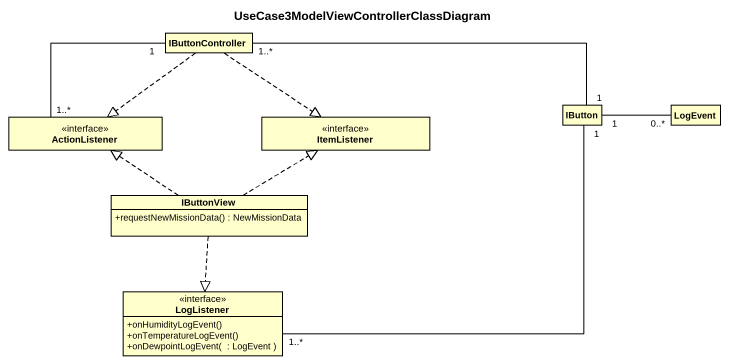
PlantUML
@startuml
title UseCase3ModelViewControllerClassDiagram
hide circle
hide empty members
skinparam classAttributeIconSize 0
class IButtonController
interface ActionListener
interface ItemListener
class IButton
class LogEvent
class IButtonView {
  +requestNewMissionData() : NewMissionData
}
interface LogListener {
  +onHumidityLogEvent()
  +onTemperatureLogEvent()
  +onDewpointLogEvent(  : LogEvent )
}
IButtonController ..|> ActionListener
IButtonController "1" -- "1..*" ActionListener
IButtonController ..|> ItemListener
IButton "1" -left- "1..*" IButtonController
IButton "1" -right- "0..*" LogEvent
IButton "1" -left- "1..*" LogListener
IButtonView .up.|> ActionListener
IButtonView .up.|> ItemListener
IButtonView ..|> LogListener
@enduml
